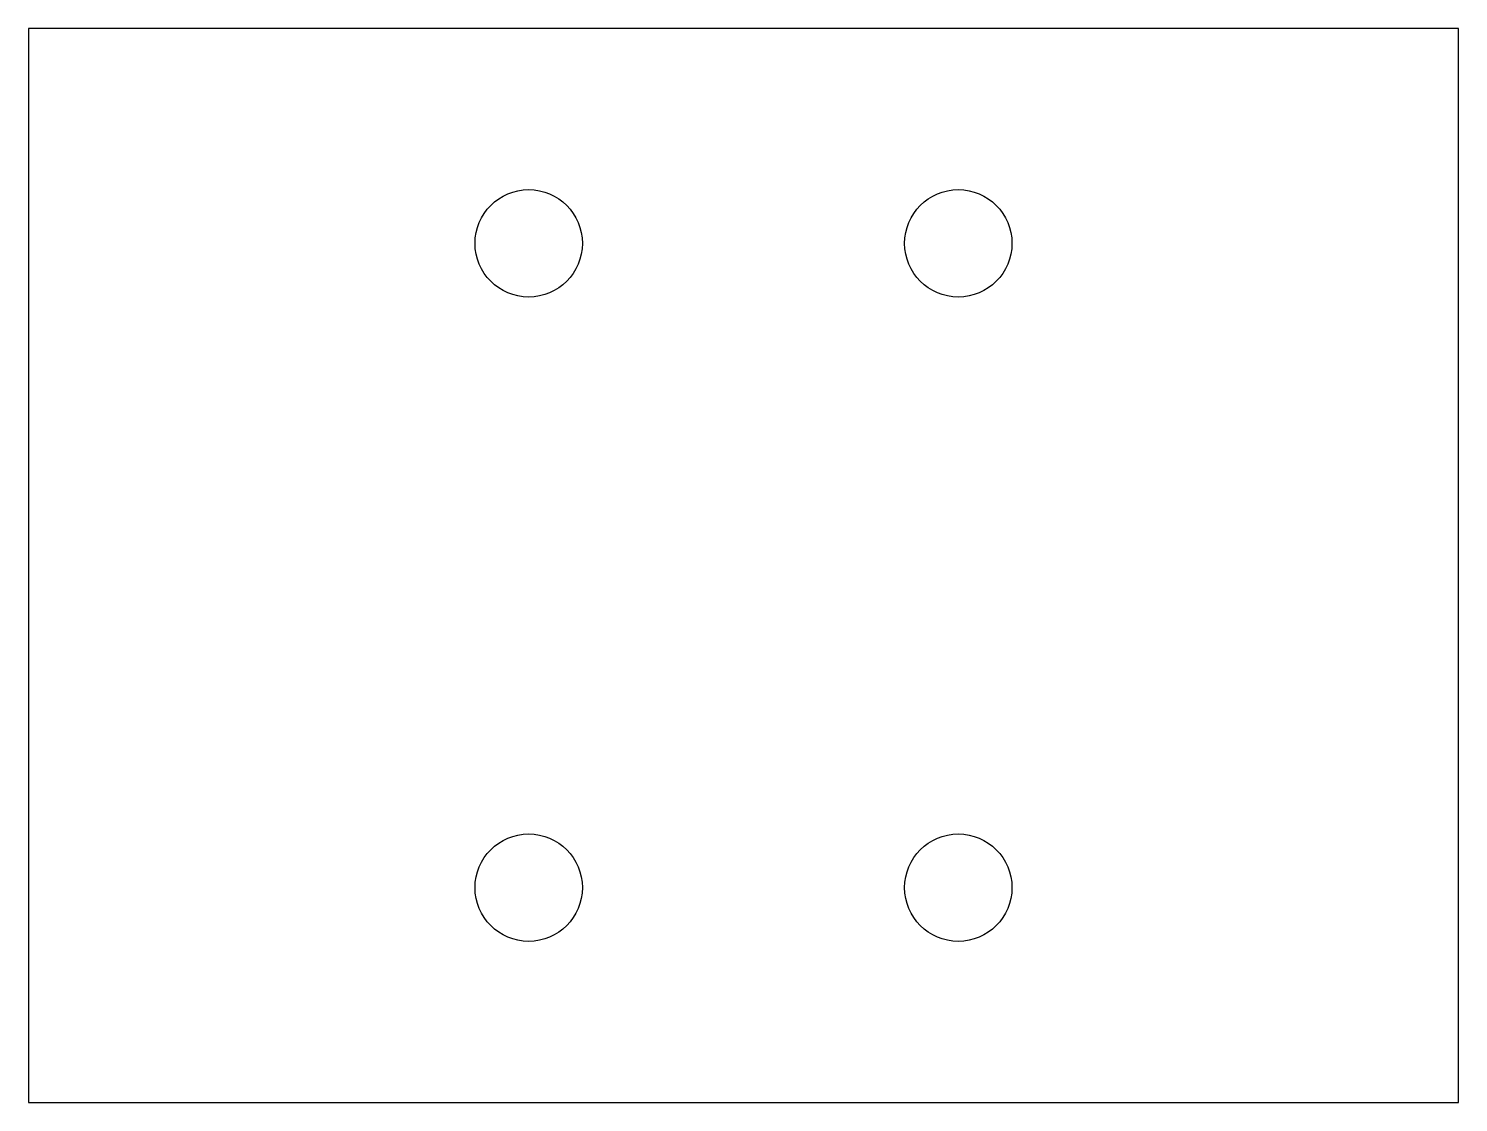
# Model space of a CAD drawing. Header units: metres. Extents: x 0 to 66.6, y 20 to 70.
import ezdxf

# ---------------------------------------------------------------- set-up
doc = ezdxf.new("R2010")
doc.units = ezdxf.units.M

msp = doc.modelspace()

# ---------------------------------------------------------------- linework, layer by layer
at = {"layer": 'PARAMETRIX'}
for p, q in [((66.5685, 70), (0, 70)), ((0, 70), (0, 20)), ((66.5685, 20), (66.5685, 70)), ((0, 20), (66.5685, 20))]:
    msp.add_line(p, q, dxfattribs=at)
for centre in [(23.2843, 60), (43.2843, 60), (23.2843, 30), (43.2843, 30)]:
    msp.add_circle(centre, 2.5, dxfattribs=at)

doc.saveas('drawing.dxf')
